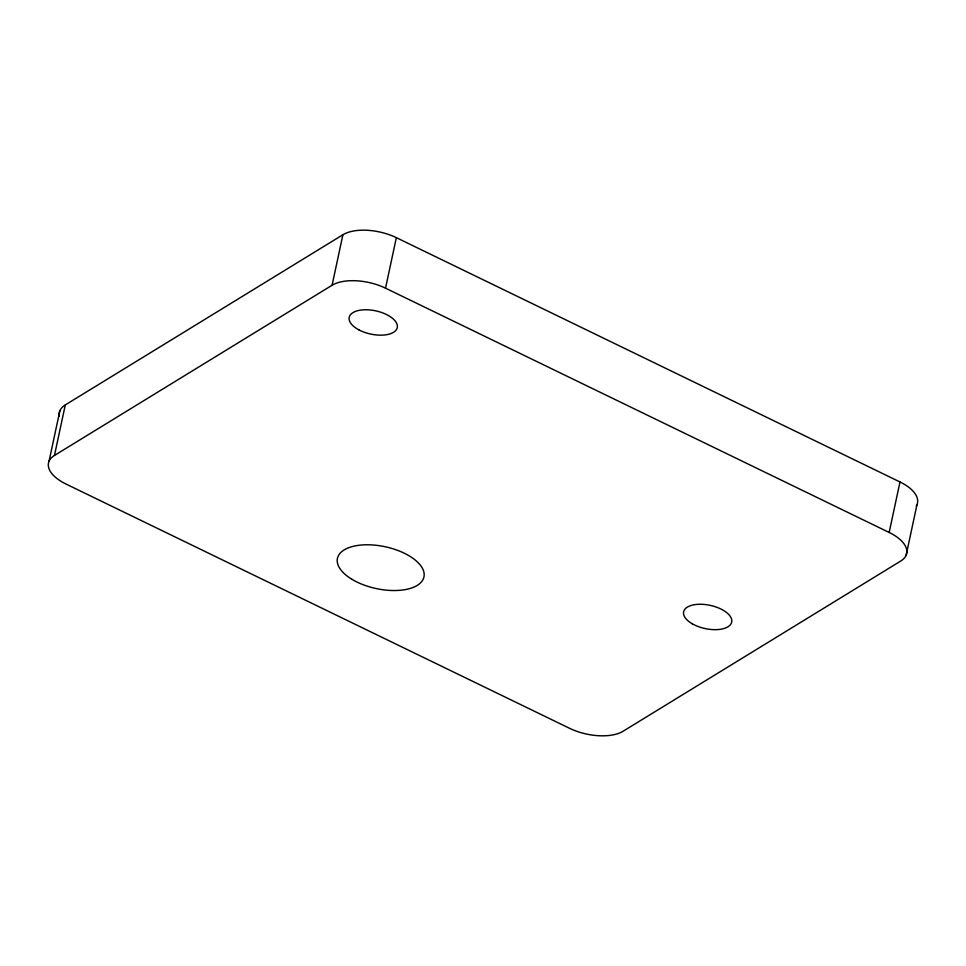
<?xml version="1.0" encoding="UTF-8"?>
<svg xmlns="http://www.w3.org/2000/svg" width="966" height="966" viewBox="0 0 966 966"><rect width="100%" height="100%" fill="white"/><g stroke="black" fill="none" stroke-linecap="round" stroke-linejoin="round"><path stroke-width="1.45" d="M49.037 461.265L59.868 410.767M899.986 481.962L889.167 532.459A39.328 19.006 12.1 0 1 900.698 561.065L623.082 731.25A39.328 19.006 12.1 0 1 569.638 728.34L66.014 484.038A39.328 19.006 12.1 0 1 54.47 455.433L65.29 404.935L342.906 234.75A39.328 19.006 12.1 0 1 396.35 237.66L899.986 481.962A39.328 19.006 12.1 0 1 916.263 506.075M54.47 455.433L332.087 285.248L342.906 234.75M889.167 532.459L385.531 288.17L396.35 237.66M906.132 555.233L916.963 504.735M332.087 285.248A39.328 19.006 12.1 0 1 385.531 288.17M59.324 416.382A39.328 19.006 12.1 0 1 65.29 404.935M352.022 579.359A44.243 21.385 12.1 0 0 423.35 578.827A44.243 21.385 12.1 0 0 366.682 544.788A44.243 21.385 12.1 0 0 352.022 579.359M692.248 623.77A24.585 11.882 12.1 0 0 731.479 622.865A24.585 11.882 12.1 0 0 699.239 604.269A24.585 11.882 12.1 0 0 692.248 623.77M358.917 329.877A24.585 11.882 12.1 0 0 397.243 327.703A24.585 11.882 12.1 0 0 363.53 309.82A24.585 11.882 12.1 0 0 358.917 329.877"/></g></svg>
